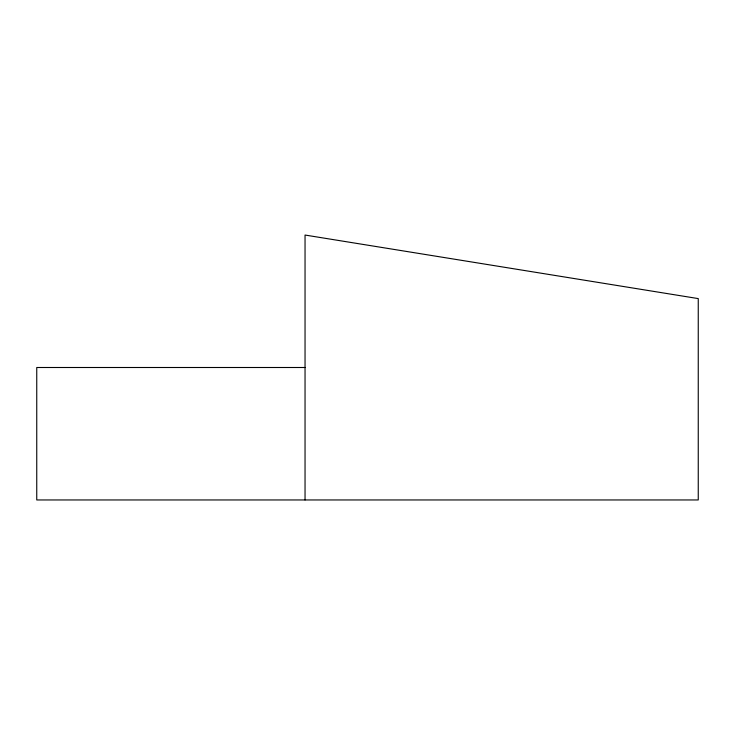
<?xml version="1.0" encoding="UTF-8"?>
<svg xmlns="http://www.w3.org/2000/svg" width="735" height="735" viewBox="0 0 735 735"><rect width="100%" height="100%" fill="white"/><g stroke="black" fill="none" stroke-linecap="round" stroke-linejoin="round"><path stroke-width="1.1" d="M305.043 367.5L36.75 367.5L36.75 499.956L698.25 499.956L698.25 298.594L305.043 235.044L305.043 499.956"/></g></svg>
